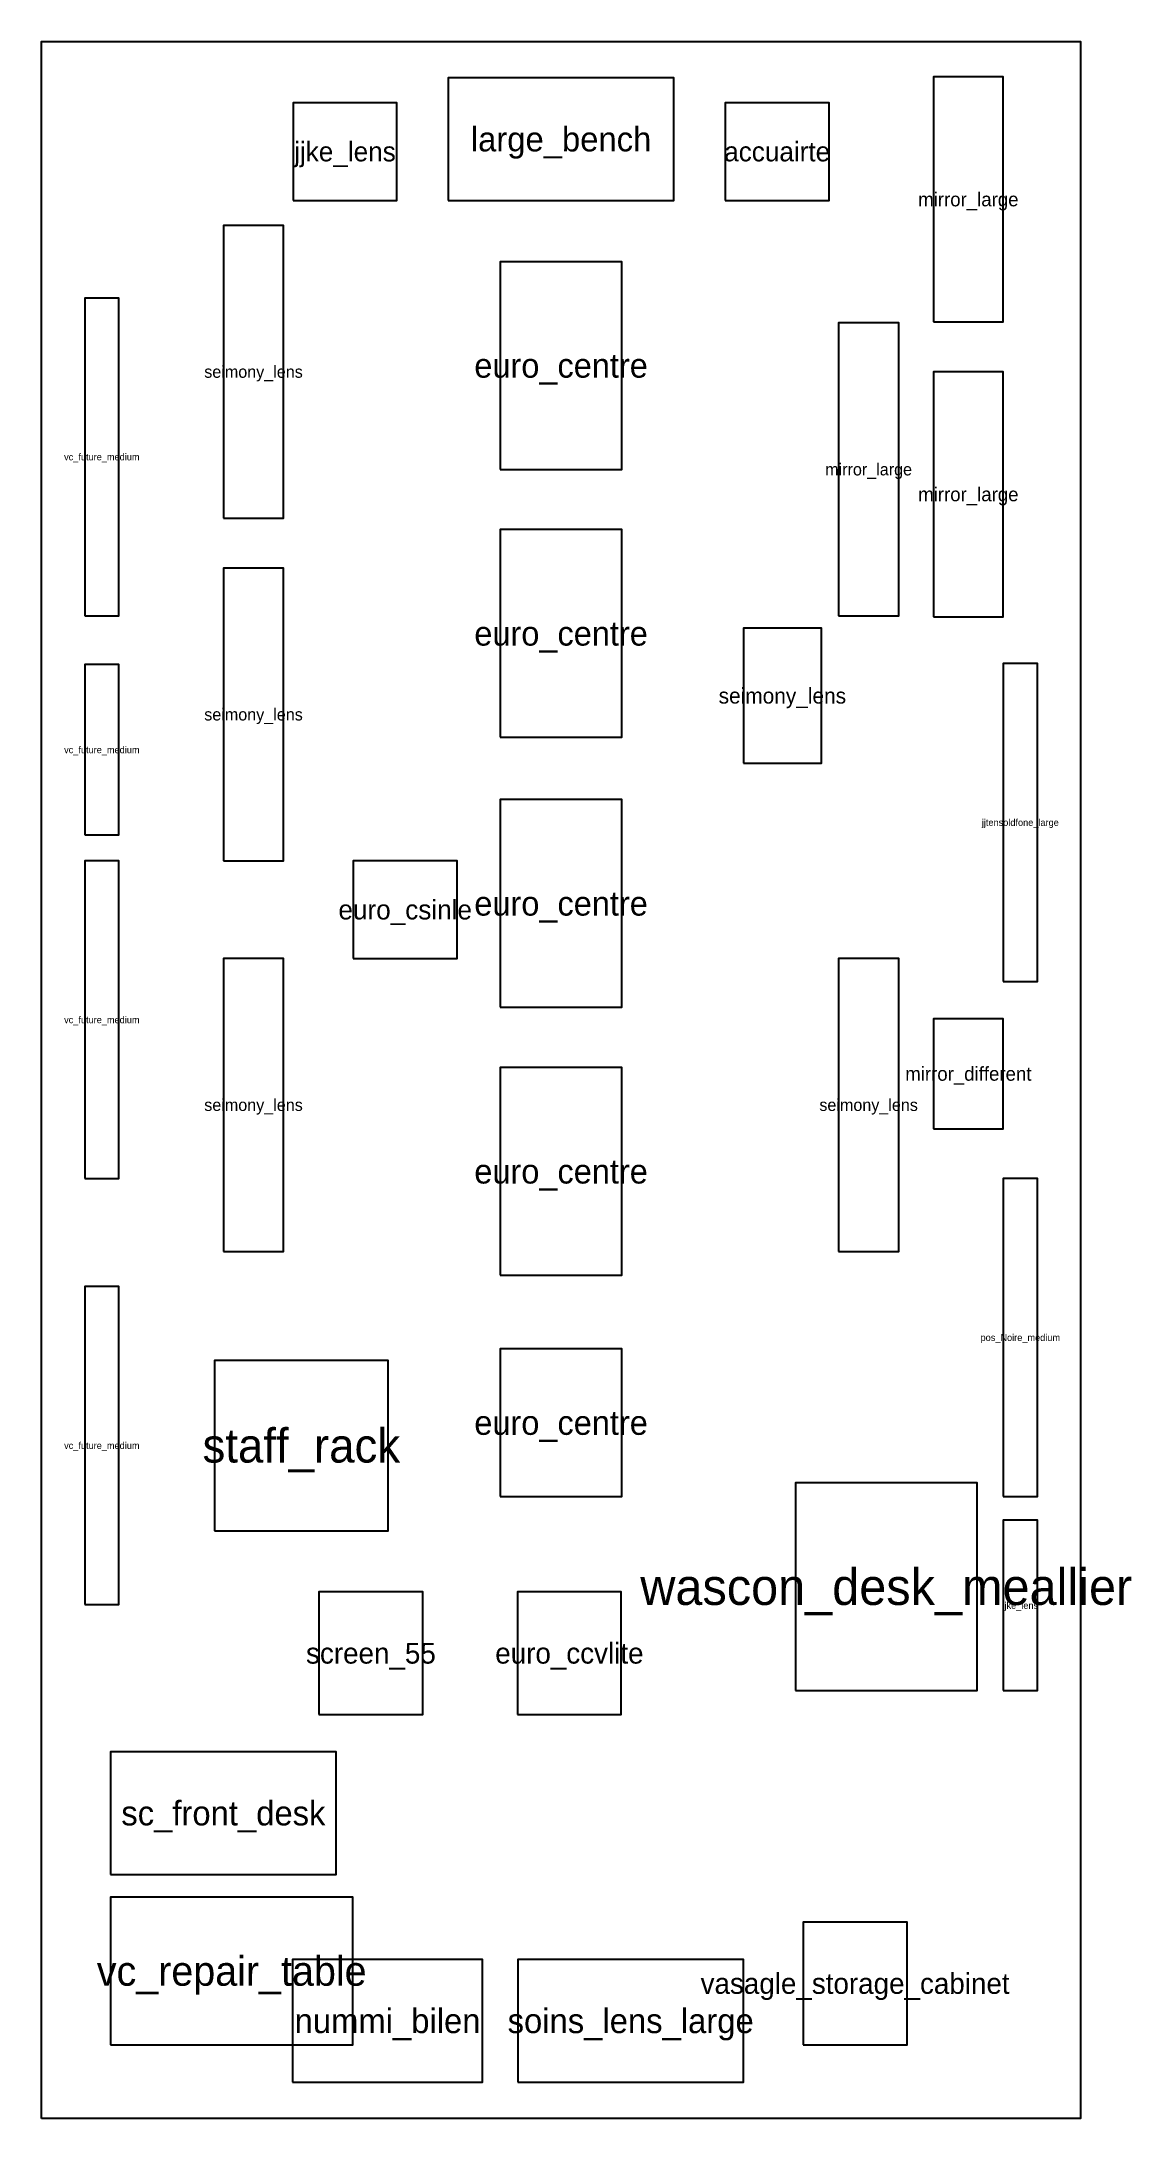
# Model space of a CAD drawing. Header units: metres. Extents: x 0 to 5245, y 0 to 10000.
import ezdxf
from ezdxf.enums import TextEntityAlignment as Align

# ---------------------------------------------------------------- set-up
doc = ezdxf.new("R2010")
doc.units = ezdxf.units.M
for name, color, linetype in [('FixtureLabels', 2, 'Continuous'), ('Fixtures', 3, 'Continuous'), ('FloorPlan', 1, 'Continuous')]:
    doc.layers.add(name, color=color, linetype=linetype)

msp = doc.modelspace()

# ---------------------------------------------------------------- linework, layer by layer
at = {"layer": 'Fixtures'}
for points in [[(1957.5, 9235), (3042.5, 9235), (3042.5, 9825), (1957.5, 9825)], [(4292.5, 8650), (4627.5, 8650), (4627.5, 9830), (4292.5, 9830)], [(1210, 9235), (1710, 9235), (1710, 9705), (1210, 9705)], [(3290, 9235), (3790, 9235), (3790, 9705), (3290, 9705)], [(875, 7705), (1165, 7705), (1165, 9115), (875, 9115)], [(2207.5, 7940), (2792.5, 7940), (2792.5, 8940), (2207.5, 8940)], [(207.5, 7235), (372.5, 7235), (372.5, 8765), (207.5, 8765)], [(3835, 7235), (4125, 7235), (4125, 8645), (3835, 8645)], [(4292.5, 7230), (4627.5, 7230), (4627.5, 8410), (4292.5, 8410)], [(2207.5, 6650), (2792.5, 6650), (2792.5, 7650), (2207.5, 7650)], [(875, 6055), (1165, 6055), (1165, 7465), (875, 7465)], [(3377.5, 6525), (3752.5, 6525), (3752.5, 7175), (3377.5, 7175)], [(207.5, 6180), (372.5, 6180), (372.5, 7000), (207.5, 7000)], [(4627.5, 5475), (4792.5, 5475), (4792.5, 7005), (4627.5, 7005)], [(2207.5, 5350), (2792.5, 5350), (2792.5, 6350), (2207.5, 6350)], [(207.5, 4525), (372.5, 4525), (372.5, 6055), (207.5, 6055)], [(1500, 5585), (2000, 5585), (2000, 6055), (1500, 6055)], [(875, 4175), (1165, 4175), (1165, 5585), (875, 5585)], [(3835, 4175), (4125, 4175), (4125, 5585), (3835, 5585)], [(4292.5, 4765), (4627.5, 4765), (4627.5, 5295), (4292.5, 5295)], [(2207.5, 4060), (2792.5, 4060), (2792.5, 5060), (2207.5, 5060)], [(4627.5, 2995), (4792.5, 2995), (4792.5, 4525), (4627.5, 4525)], [(207.5, 2475), (372.5, 2475), (372.5, 4005), (207.5, 4005)], [(2207.5, 2995), (2792.5, 2995), (2792.5, 3705), (2207.5, 3705)], [(832.5, 2830), (1667.5, 2830), (1667.5, 3650), (832.5, 3650)], [(3627.5, 2060), (4502.5, 2060), (4502.5, 3060), (3627.5, 3060)], [(4627.5, 2060), (4792.5, 2060), (4792.5, 2880), (4627.5, 2880)], [(1335, 1945), (1835, 1945), (1835, 2535), (1335, 2535)], [(2290, 1945), (2790, 1945), (2790, 2535), (2290, 2535)], [(332.5, 1175), (1417.5, 1175), (1417.5, 1765), (332.5, 1765)], [(332.5, 355), (1497.5, 355), (1497.5, 1065), (332.5, 1065)], [(3665, 355), (4165, 355), (4165, 945), (3665, 945)], [(1207.5, 175), (2122.5, 175), (2122.5, 765), (1207.5, 765)], [(2292.5, 175), (3377.5, 175), (3377.5, 765), (2292.5, 765)]]:
    msp.add_lwpolyline(points, close=True, dxfattribs=at)
at = {"layer": 'FloorPlan'}
msp.add_lwpolyline([(0, 0), (0, 10000), (5000, 10000), (5000, 0), (0, 0)], close=True, dxfattribs=at)

# ---------------------------------------------------------------- texts
at = {"layer": 'FixtureLabels'}
for s, height, p in [('jjke_lens', 94, (1460, 9470)), ('large_bench', 118, (2500, 9530)), ('accuairte', 94, (3540, 9470)), ('mirror_large', 67, (4460, 9240)), ('seimony_lens', 58, (1020, 8410)), ('euro_centre', 117, (2500, 8440)), ('vc_future_medium', 33, (290, 8000)), ('mirror_large', 58, (3980, 7940)), ('mirror_large', 67, (4460, 7820)), ('euro_centre', 117, (2500, 7150)), ('seimony_lens', 75, (3565, 6850)), ('seimony_lens', 58, (1020, 6760)), ('vc_future_medium', 33, (290, 6590)), ('jjtensoldfone_large', 33, (4710, 6240)), ('euro_centre', 117, (2500, 5850)), ('euro_csinle', 94, (1750, 5820)), ('vc_future_medium', 33, (290, 5290)), ('mirror_different', 67, (4460, 5030)), ('seimony_lens', 58, (1020, 4880)), ('seimony_lens', 58, (3980, 4880)), ('euro_centre', 117, (2500, 4560)), ('pos_Noire_medium', 33, (4710, 3760)), ('euro_centre', 117, (2500, 3350)), ('staff_rack', 164, (1250, 3240)), ('vc_future_medium', 33, (290, 3240)), ('wascon_desk_meallier', 175, (4065, 2560)), ('jjke_lens', 33, (4710, 2470)), ('screen_55', 100, (1585, 2240)), ('euro_ccvlite', 100, (2540, 2240)), ('sc_front_desk', 118, (875, 1470)), ('vc_repair_table', 142, (915, 710)), ('vasagle_storage_cabinet', 100, (3915, 650)), ('nummi_bilen', 118, (1665, 470)), ('soins_lens_large', 118, (2835, 470))]:
    msp.add_text(s, height=height, dxfattribs=at).set_placement(p, align=Align.MIDDLE_CENTER)

doc.saveas('drawing.dxf')
